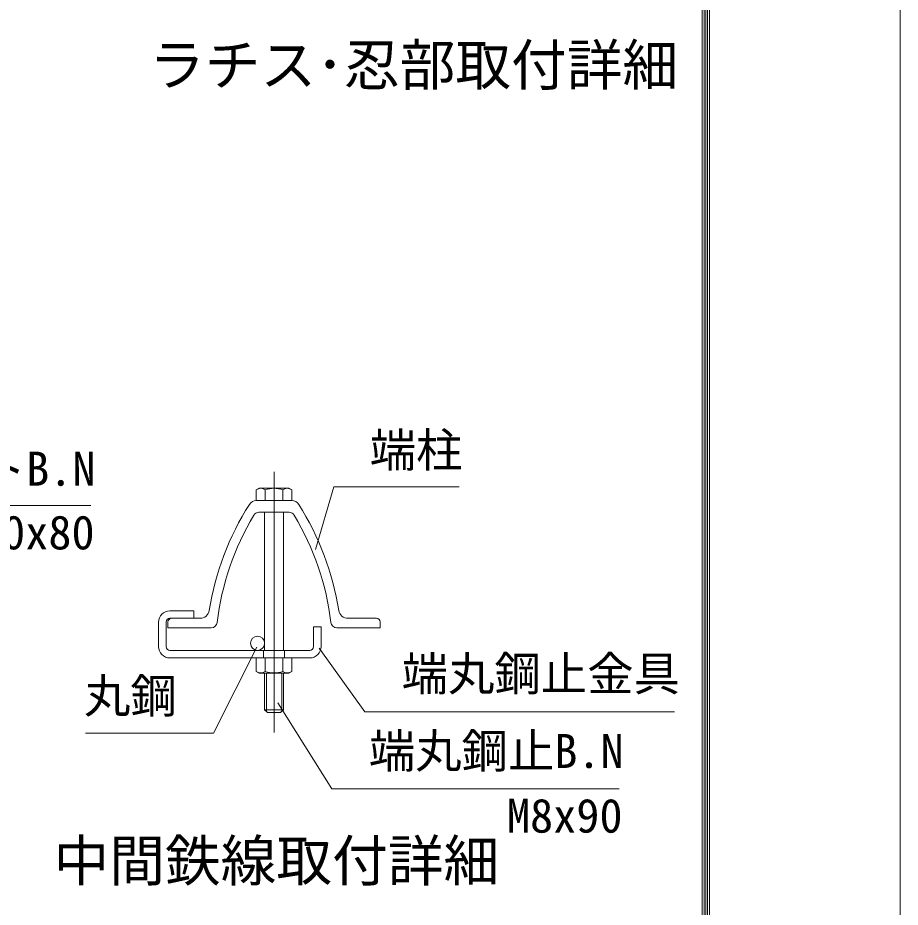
# Model space of a CAD drawing. Units: millimetres, scale not verified. Extents: x -12600 to 12600, y -8910 to 8910.
# Drawn here: x 8855 to 12600, y -1699 to 2077 of the extents above; entities that cross this region are included whole.
import ezdxf
from ezdxf.enums import TextEntityAlignment as Align

# ---------------------------------------------------------------- set-up
doc = ezdxf.new("R2010")
doc.units = ezdxf.units.MM
doc.header["$LTSCALE"] = 60
doc.linetypes.add('USER1', pattern=[50.8, 31.75, -6.35, 6.35, -6.35])
doc.layers.add('0-0_D-TTL-TXT', color=7, linetype='Continuous')
for name, color, linetype, lineweight in [('0-1_D-BMK', 2, 'USER1', 13), ('0-4_D-STR1', 1, 'Continuous', 18), ('0-6_D-STR3', 3, 'Continuous', 13), ('0-9_D-STR-TXT', 7, 'Continuous', 9), ('0-B_D-TTL', 7, 'Continuous', 9)]:
    doc.layers.add(name, color=color, linetype=linetype, lineweight=lineweight)
doc.styles.add('ＭＳ ゴシック', font='')
doc.styles.get('ＭＳ ゴシック').set_extended_font_data('MS Gothic')

msp = doc.modelspace()

# ---------------------------------------------------------------- linework, layer by layer
at = {"layer": '0-1_D-BMK'}
msp.add_line((9942.38, 148.99), (9942.38, -956.76), dxfattribs=at)
at = {"layer": '0-4_D-STR1'}
for p, q in [((9867.32, 27.74), (10017.44, 27.74)), ((9877.96, -22.26), (10006.81, -22.26)), ((9492.38, -512.26), (9492.38, -487.26)), ((9492.38, -512.26), (9492.38, -487.26)), ((9628.13, -472.26), (9507.38, -472.26)), ((10256.63, -472.26), (10377.38, -472.26)), ((10392.38, -512.26), (10392.38, -487.26)), ((9675.92, -512.26), (9492.38, -512.26)), ((10208.84, -512.26), (10392.38, -512.26))]:
    msp.add_line(p, q, dxfattribs=at)
for centre, radius, start, end in [((10852.38, -629.26), 1200, 147.73028, 170.85863), ((9867.32, -7.26), 35, 90, 147.73028), ((10017.44, -7.26), 35, 32.26972, 90), ((9032.38, -629.26), 1200, 9.14137, 32.26972), ((10852.38, -629.26), 1160, 149.15113, 173.11764), ((9877.96, -47.26), 25, 90, 149.15113), ((10006.81, -47.26), 25, 30.84887, 90), ((9032.38, -629.26), 1160, 6.88236, 30.84887), ((9628.13, -432.26), 40, 270, 350.85863), ((10256.63, -432.26), 40, 189.14137, 270), ((9507.38, -487.26), 15, 90, 180), ((9675.92, -487.26), 25, 270, 353.11764), ((10208.84, -487.26), 25, 186.88236, 270), ((10377.38, -487.26), 15, 0, 90)]:
    msp.add_arc(centre, radius, start, end, dxfattribs=at)
at = {"layer": '0-6_D-STR3'}
for p, q in [((9879.38, 80.74), (9867.33, 73.78)), ((10005.38, 80.74), (9879.38, 80.74)), ((10005.38, 80.74), (10017.44, 73.78)), ((9867.33, 27.74), (9867.33, 73.78)), ((9904.86, 27.74), (9904.86, 73.78)), ((9979.91, 27.74), (9979.91, 73.78)), ((10017.44, 27.74), (10017.44, 73.78)), ((10017.44, 27.74), (9867.33, 27.74)), ((9902.38, -22.26), (9902.38, -608.26)), ((9982.38, -22.26), (9982.38, -608.26)), ((9500.38, -440.26), (9602.38, -440.26)), ((9602.38, -440.26), (9602.38, -472.26)), ((9452.38, -488.26), (9452.38, -592.26)), ((9484.38, -488.26), (9484.38, -592.26)), ((9500.38, -472.26), (9602.38, -472.26)), ((10110.38, -508.26), (10110.38, -592.26)), ((10110.38, -508.26), (10142.38, -508.26)), ((10142.38, -508.26), (10142.38, -592.26)), ((9500.38, -608.26), (10094.38, -608.26)), ((9500.38, -640.26), (10094.38, -640.26)), ((9867.33, -640.26), (9867.33, -698.02)), ((9867.33, -640.26), (10017.44, -640.26)), ((9897.38, -640.2), (9897.38, -608.2)), ((9904.86, -640.26), (9904.86, -698.02)), ((9979.91, -640.26), (9979.91, -698.02)), ((9987.38, -640.2), (9987.38, -608.2)), ((10017.44, -640.26), (10017.44, -698.02)), ((9867.33, -698.02), (9879.88, -705.26)), ((9879.88, -705.26), (10004.88, -705.26)), ((9902.38, -705.26), (9902.38, -860.26)), ((9909.88, -705.26), (9909.88, -867.76)), ((9974.88, -705.26), (9974.88, -867.76)), ((9982.38, -705.26), (9982.38, -860.26)), ((10017.44, -698.02), (10004.88, -705.26)), ((9902.38, -860.26), (9914.38, -872.26)), ((9982.38, -860.26), (9902.38, -860.26)), ((9982.38, -860.26), (9970.38, -872.26)), ((9970.38, -872.26), (9914.38, -872.26))]:
    msp.add_line(p, q, dxfattribs=at)
msp.add_circle((9872.38, -578.26), 30, dxfattribs=at)
for centre, radius, start, end in [((9886.09, 46.36), 33.23, 55.61585, 124.38415), ((9942.38, -44.61), 124.19, 72.4121, 107.5879), ((9998.68, 46.36), 33.23, 55.61585, 124.38415), ((9500.38, -488.26), 48, 90, 180), ((9500.38, -488.26), 16, 90, 180), ((9500.38, -592.26), 48, 180, 270), ((9500.38, -592.26), 16, 180, 270), ((10094.38, -592.26), 16, 270, 0), ((10094.38, -592.26), 48, 270, 0), ((9886.09, -670.6), 33.23, 235.61585, 304.38416), ((9942.38, -579.63), 124.19, 252.4121, 287.5879), ((9998.68, -670.6), 33.23, 235.61586, 304.38414)]:
    msp.add_arc(centre, radius, start, end, dxfattribs=at)
at = {"layer": '0-9_D-STR-TXT'}
for points in [[(9165.18, 6.37), (7959.37, 6.37), (8391.88, 847.08)], [(10727.68, 85.46), (10195.72, 85.46), (10118.22, -179.78)], [(9142.93, -960.11), (9685.55, -960.11), (9868.77, -594.44)], [(11642.24, -868.66), (10327.54, -868.66), (10133.67, -599.16)], [(11406.83, -1196.09), (10188.07, -1196.09), (9958.72, -831.4)]]:
    msp.add_lwpolyline(points, dxfattribs=at)
at = {"layer": '0-B_D-TTL', "color": 2, "lineweight": 18}
msp.add_lwpolyline([(-12600, 8910), (12600, 8910), (12600, -8910), (-12600, -8910)], close=True, dxfattribs=at)
at = {"layer": '0-B_D-TTL'}
for points in [[(-11790, 8250), (11790, 8250), (11790, -8250), (-11790, -8250)], [(-11782.5, 8242.5), (11782.5, 8242.5), (11782.5, -8242.5), (-11782.5, -8242.5)], [(-11775, 8235), (11775, 8235), (11775, -8235), (-11775, -8235)], [(-11767.5, 8227.5), (11767.5, 8227.5), (11767.5, -8227.5), (-11767.5, -8227.5)], [(-11760, 8220), (11760, 8220), (11760, -8220), (-11760, -8220)]]:
    msp.add_lwpolyline(points, close=True, dxfattribs=at)

# ---------------------------------------------------------------- texts
at = {"layer": '0-0_D-TTL-TXT', "style": 'ＭＳ ゴシック'}
for s, p in [('ラチス･忍部取付詳細', (9411.81, 1738.2)), ('中間鉄線取付詳細', (9006.75, -1639.61))]:
    msp.add_text(s, height=173.3, dxfattribs=at).set_placement(p, align=Align.BOTTOM_LEFT)
at = {"layer": '0-9_D-STR-TXT', "style": 'ＭＳ ゴシック'}
for s, p in [('端柱', (10348.49, 126.64)), ('ガセットB.N', (8103, 47.55)), ('M10x80', (8592, -222.85)), ('端丸鋼止金具', (10484.12, -822.91)), ('丸鋼', (9136.08, -917.02)), ('端丸鋼止B.N', (10344.65, -1150.72)), ('M8x90', (10930.88, -1425.31))]:
    msp.add_text(s, height=144.3, dxfattribs=at).set_placement(p, align=Align.BOTTOM_LEFT)

doc.saveas('drawing.dxf')
